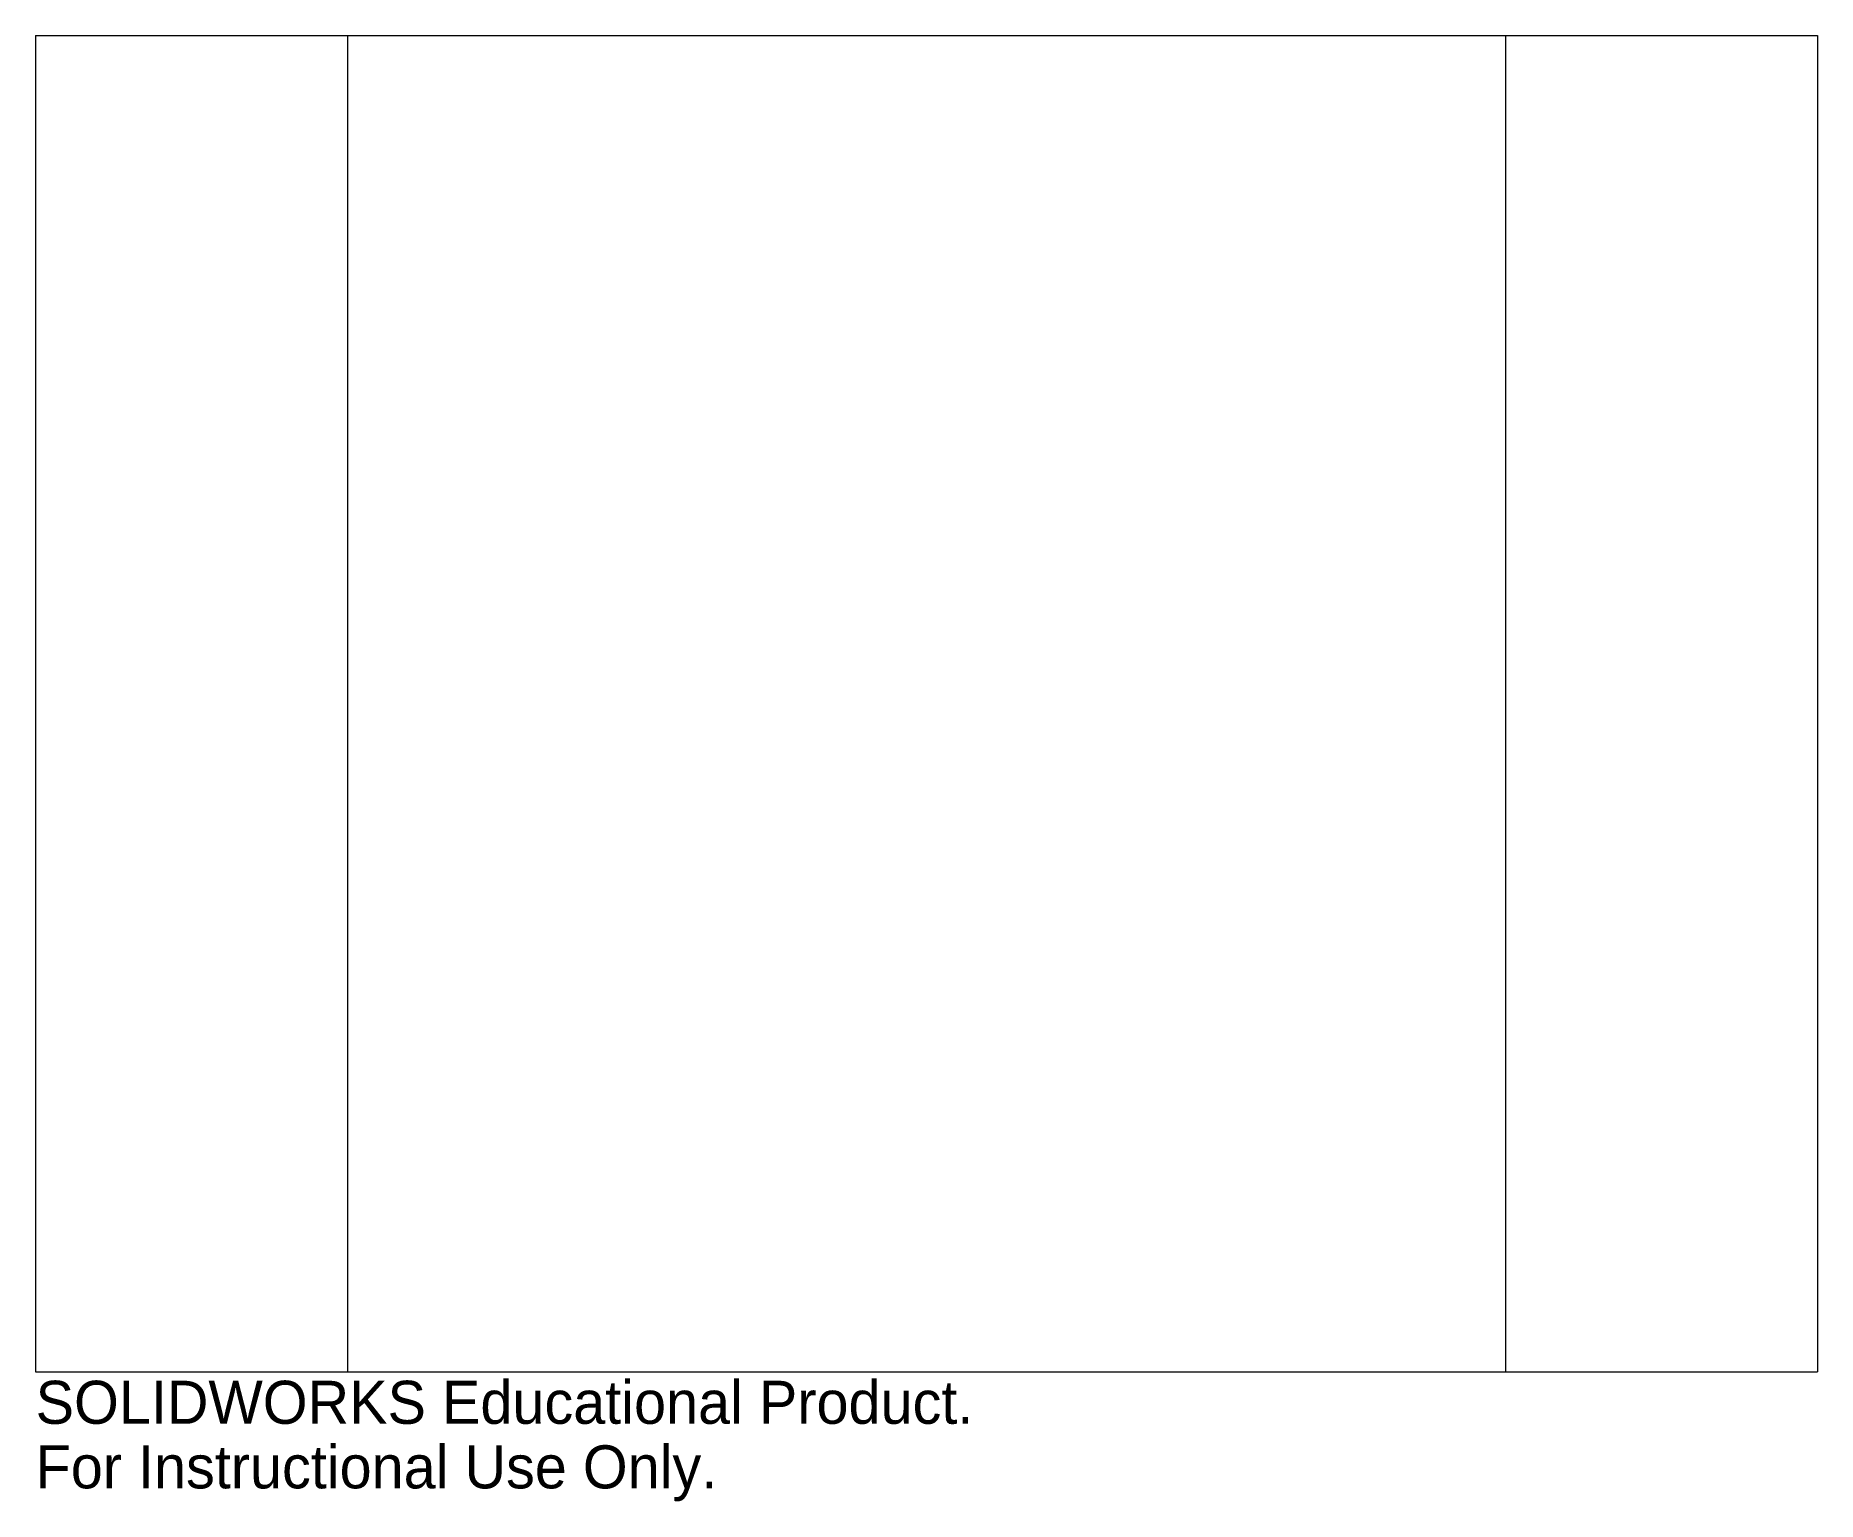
# Model space of a CAD drawing. Header units: millimetres. Extents: x -200 to 0, y -15 to 150.
import ezdxf

# ---------------------------------------------------------------- set-up
doc = ezdxf.new("R2010")
doc.units = ezdxf.units.MM

msp = doc.modelspace()

# ---------------------------------------------------------------- linework, layer by layer
at = {"color": 7, "linetype": 'Continuous', "lineweight": 15}
for p, q in [((-200, 150), (-200, 0)), ((-200, 150), (0, 150)), ((-165, 150), (-165, 0)), ((-35, 150), (-35, 0)), ((0, 150), (0, 0)), ((-200, 0), (0, 0))]:
    msp.add_line(p, q, dxfattribs=at)

# ---------------------------------------------------------------- texts
at = {"color": 7, "linetype": 'Continuous', "char_height": 4.8336, "attachment_point": 1}
for s, insert in [('SOLIDWORKS Educational Product.', (-200, -1.02)), ('For Instructional Use Only.', (-200, -8.27))]:
    msp.add_mtext(s, dxfattribs=dict(at, insert=insert))

doc.saveas('drawing.dxf')
